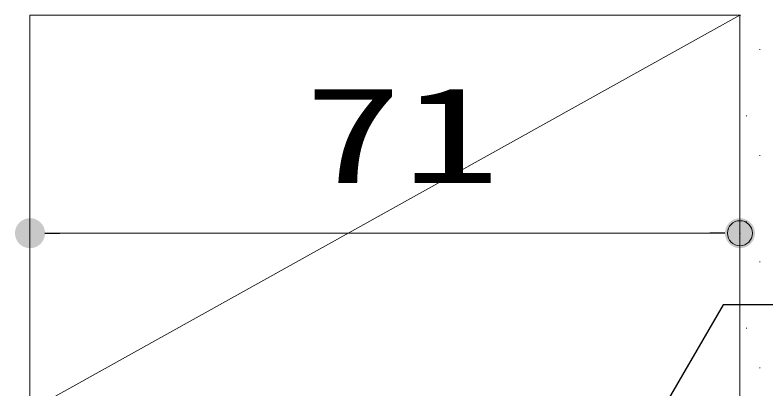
# Model space of a CAD drawing. Units: millimetres, scale not verified. Extents: x -1306 to 1306, y -607 to 607.
# Drawn here: x 51.1 to 126.1, y -223.4 to -186 of the extents above; entities that cross this region are included whole.
import ezdxf
from ezdxf.enums import TextEntityAlignment as Align

# ---------------------------------------------------------------- set-up
doc = ezdxf.new("R2010")
doc.units = ezdxf.units.MM
doc.header["$LTSCALE"] = 5
doc.header["$PDMODE"] = 32
doc.header["$PDSIZE"] = 2.5
for name, color, linetype, lineweight in [('0-1_線(黄)', 2, 'Continuous', 15), ('0-D_線(白)', 7, 'Continuous', 30), ('1-1_寸法線', 3, 'Continuous', 13), ('1-2_ハッチング', 6, 'Continuous', 9), ('1-4_DEFPOINTS', 7, 'Continuous', 5), ('1-5_0', 3, 'Continuous', 25)]:
    doc.layers.add(name, color=color, linetype=linetype, lineweight=lineweight)
doc.styles.add('ＭＳ ゴシック', font='')
doc.styles.get('ＭＳ ゴシック').set_extended_font_data('MS Gothic')

# ---------------------------------------------------------------- blocks, each defined once
blk = doc.blocks.new('_DOT')
at = {"layer": '1-5_0'}
blk.add_line((-2.5, 0), (-5, 0), dxfattribs=at)
for points in [[(0, 0), (-2.191, 1.204), (-2.023, 1.469)], [(0, 0), (-2.023, 1.469), (-1.822, 1.711)], [(0, 0), (-1.822, 1.711), (-1.594, 1.926)], [(0, 0), (-1.594, 1.926), (-1.34, 2.111)], [(0, 0), (-1.34, 2.111), (-1.064, 2.262)], [(0, 0), (-1.064, 2.262), (-0.773, 2.378)], [(0, 0), (-0.773, 2.378), (-0.468, 2.456)], [(0, 0), (-0.468, 2.456), (-0.157, 2.495)], [(0, 0), (-0.157, 2.495), (0.157, 2.495)], [(0, 0), (0.157, 2.495), (0.468, 2.456)], [(0, 0), (0.468, 2.456), (0.773, 2.378)], [(0, 0), (0.773, 2.378), (1.064, 2.262)], [(0, 0), (1.064, 2.262), (1.34, 2.111)], [(0, 0), (1.34, 2.111), (1.594, 1.926)], [(0, 0), (1.594, 1.926), (1.822, 1.711)], [(0, 0), (1.822, 1.711), (2.023, 1.469)], [(0, 0), (2.023, 1.469), (2.191, 1.204)], [(0, 0), (-2.5, 0), (-2.48, 0.313)], [(0, 0), (-2.48, -0.313), (-2.5, 0)], [(0, 0), (-2.48, 0.313), (-2.421, 0.622)], [(0, 0), (-2.421, -0.622), (-2.48, -0.313)], [(0, 0), (-2.421, 0.622), (-2.324, 0.92)], [(0, 0), (-2.324, -0.92), (-2.421, -0.622)], [(0, 0), (-2.324, 0.92), (-2.191, 1.204)], [(0, 0), (-2.191, -1.204), (-2.324, -0.92)], [(0, 0), (-2.023, -1.469), (-2.191, -1.204)], [(0, 0), (-1.822, -1.711), (-2.023, -1.469)], [(0, 0), (-1.594, -1.926), (-1.822, -1.711)], [(0, 0), (-1.34, -2.111), (-1.594, -1.926)], [(0, 0), (-1.064, -2.262), (-1.34, -2.111)], [(0, 0), (-0.773, -2.378), (-1.064, -2.262)], [(0, 0), (-0.468, -2.456), (-0.773, -2.378)], [(0, 0), (-0.157, -2.495), (-0.468, -2.456)], [(0, 0), (0.157, -2.495), (-0.157, -2.495)], [(0, 0), (2.191, 1.204), (2.324, 0.92)], [(0, 0), (2.324, 0.92), (2.421, 0.622)], [(0, 0), (2.421, 0.622), (2.48, 0.313)], [(0, 0), (2.48, 0.313), (2.5, 0)], [(0, 0), (0.468, -2.456), (0.157, -2.495)], [(0, 0), (0.773, -2.378), (0.468, -2.456)], [(0, 0), (1.064, -2.262), (0.773, -2.378)], [(0, 0), (1.34, -2.111), (1.064, -2.262)], [(0, 0), (1.594, -1.926), (1.34, -2.111)], [(0, 0), (1.822, -1.711), (1.594, -1.926)], [(0, 0), (2.023, -1.469), (1.822, -1.711)], [(0, 0), (2.191, -1.204), (2.023, -1.469)], [(0, 0), (2.324, -0.92), (2.191, -1.204)], [(0, 0), (2.421, -0.622), (2.324, -0.92)], [(0, 0), (2.48, -0.313), (2.421, -0.622)], [(0, 0), (2.5, 0), (2.48, -0.313)]]:
    blk.add_solid(points, dxfattribs=at)

msp = doc.modelspace()

# ---------------------------------------------------------------- linework, layer by layer
at = {"layer": '0-1_線(黄)'}
for p, q in [((52.575, -186.036), (123.575, -186.036)), ((52.575, -225.536), (52.575, -186.036)), ((52.575, -225.536), (123.575, -186.036)), ((123.575, -225.598), (123.575, -186.036))]:
    msp.add_line(p, q, dxfattribs=at)
at = {"layer": '0-D_線(白)'}
msp.add_line((123.575, -186.036), (123.625, -186.036), dxfattribs=at)
msp.add_lwpolyline([(214.25, -215.003), (121.891, -215.003), (115.19, -226.51)], dxfattribs=at)
at = {"layer": '1-1_寸法線'}
for p, q in [((52.575, -217.536), (52.575, -203.839)), ((123.575, -217.598), (123.575, -203.839)), ((55.575, -207.839), (120.575, -207.839))]:
    msp.add_line(p, q, dxfattribs=at)
at = {"layer": '1-2_ハッチング'}
for p, q in [((125.533, -189.484), (125.583, -189.484)), ((124.207, -196.114), (124.257, -196.114)), ((125.533, -200.091), (125.583, -200.091)), ((124.207, -206.72), (124.257, -206.72)), ((125.533, -210.698), (125.583, -210.698)), ((124.207, -217.327), (124.257, -217.327)), ((125.533, -221.304), (125.583, -221.304))]:
    msp.add_line(p, q, dxfattribs=at)
at = {"layer": '1-4_DEFPOINTS'}
msp.add_point((123.575, -207.839), dxfattribs=at)

# ---------------------------------------------------------------- block references
at = {"layer": '1-1_寸法線', "xscale": 0.6, "yscale": 0.6, "rotation": 180}
msp.add_blockref('_DOT', (52.575, -207.839), dxfattribs=at)
at = {"layer": '1-1_寸法線', "xscale": 0.6, "yscale": 0.6}
msp.add_blockref('_DOT', (123.575, -207.839), dxfattribs=at)

# ---------------------------------------------------------------- texts
at = {"layer": '1-1_寸法線', "style": 'ＭＳ ゴシック', "width": 1.5}
msp.add_text('71', height=9.604, dxfattribs=at).set_placement((79.98, -205.689), align=Align.BOTTOM_LEFT)

doc.saveas('drawing.dxf')
